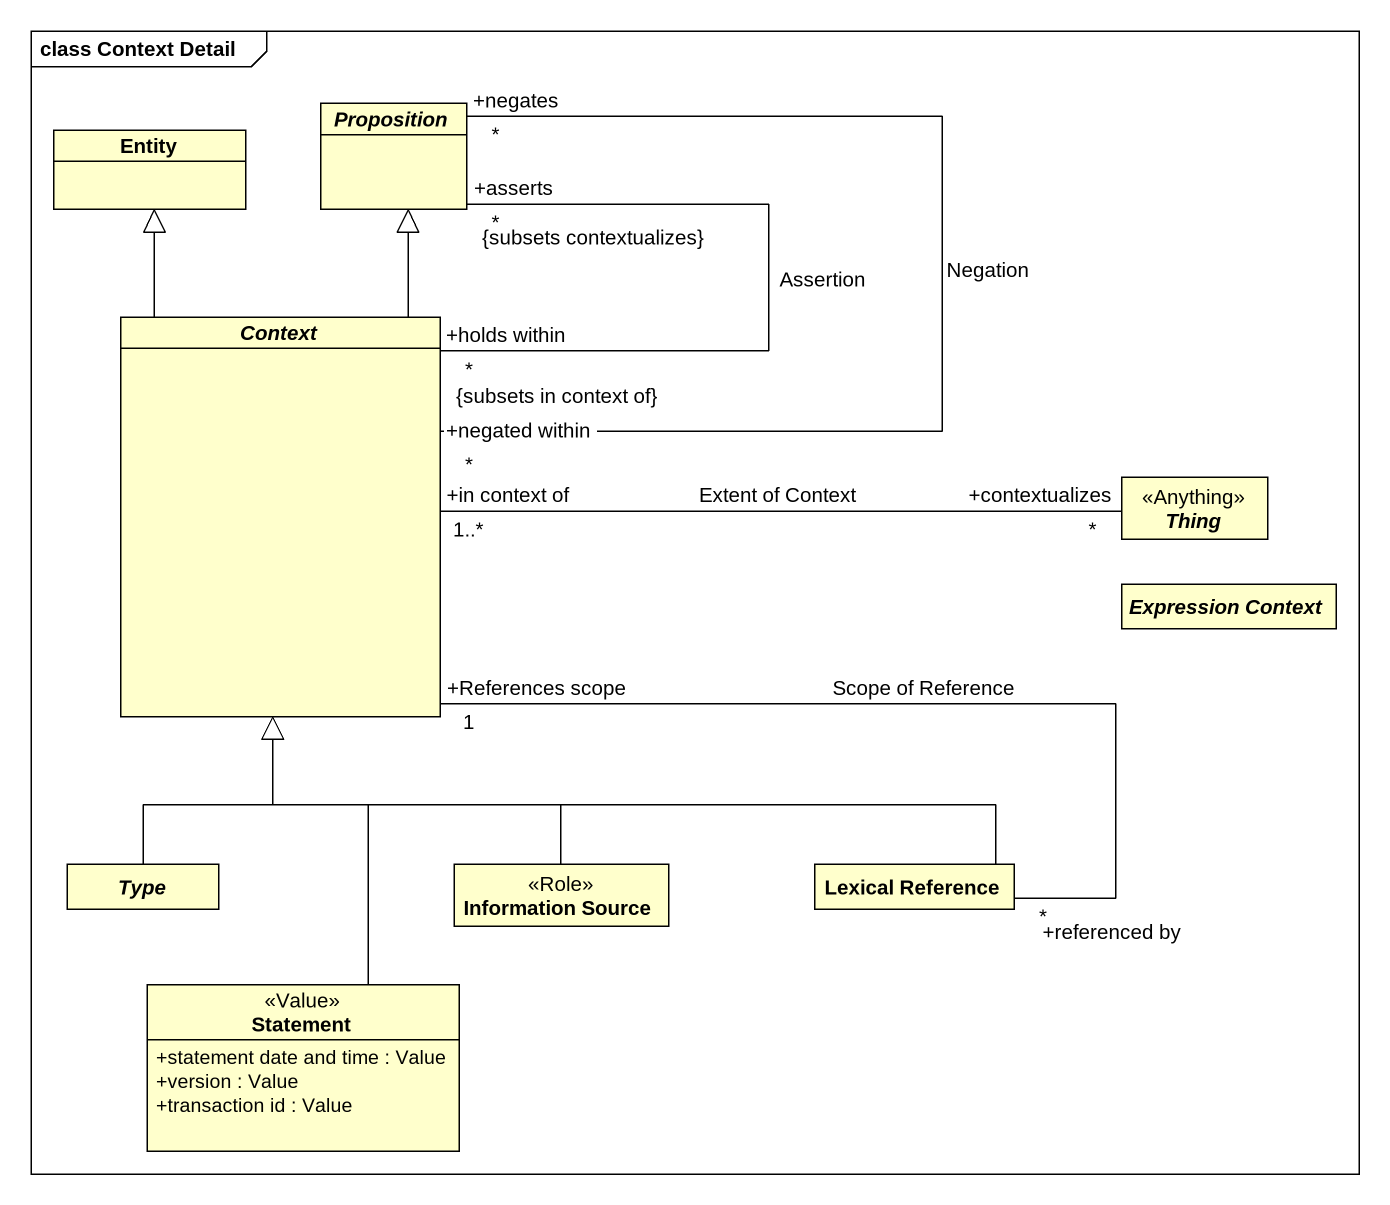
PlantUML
@startuml
mainframe class Context Detail
hide circle
hide empty members
skinparam classAttributeIconSize 0
class "Entity" as Entity_
abstract class Proposition
abstract class Context
abstract class Thing <<Anything>>
abstract class "Expression Context" as Expression_Context
abstract class Type
class "Information Source" as Information_Source <<Role>>
class "Lexical Reference" as Lexical_Reference
class Statement <<Value>> {
  +statement date and time : Value
  +version : Value
  +transaction id : Value
}
Context -up-|> Entity_
Context "+holds within\n*\n{subsets in context of}" -up- "+asserts\n*\n{subsets contextualizes}" Proposition : Assertion
Context -up-|> Proposition
Context "+negated within\n*" -up- "+negates\n*" Proposition : Negation
Context "+in context of\n1..*" -right- "+contextualizes\n*" Thing : Extent of Context
Type -up-|> Context
Information_Source -up-|> Context
Lexical_Reference "*\n+referenced by" -left- "+References scope\n1" Context : Scope of Reference
Lexical_Reference -left-|> Context
Statement -up-|> Context
@enduml
